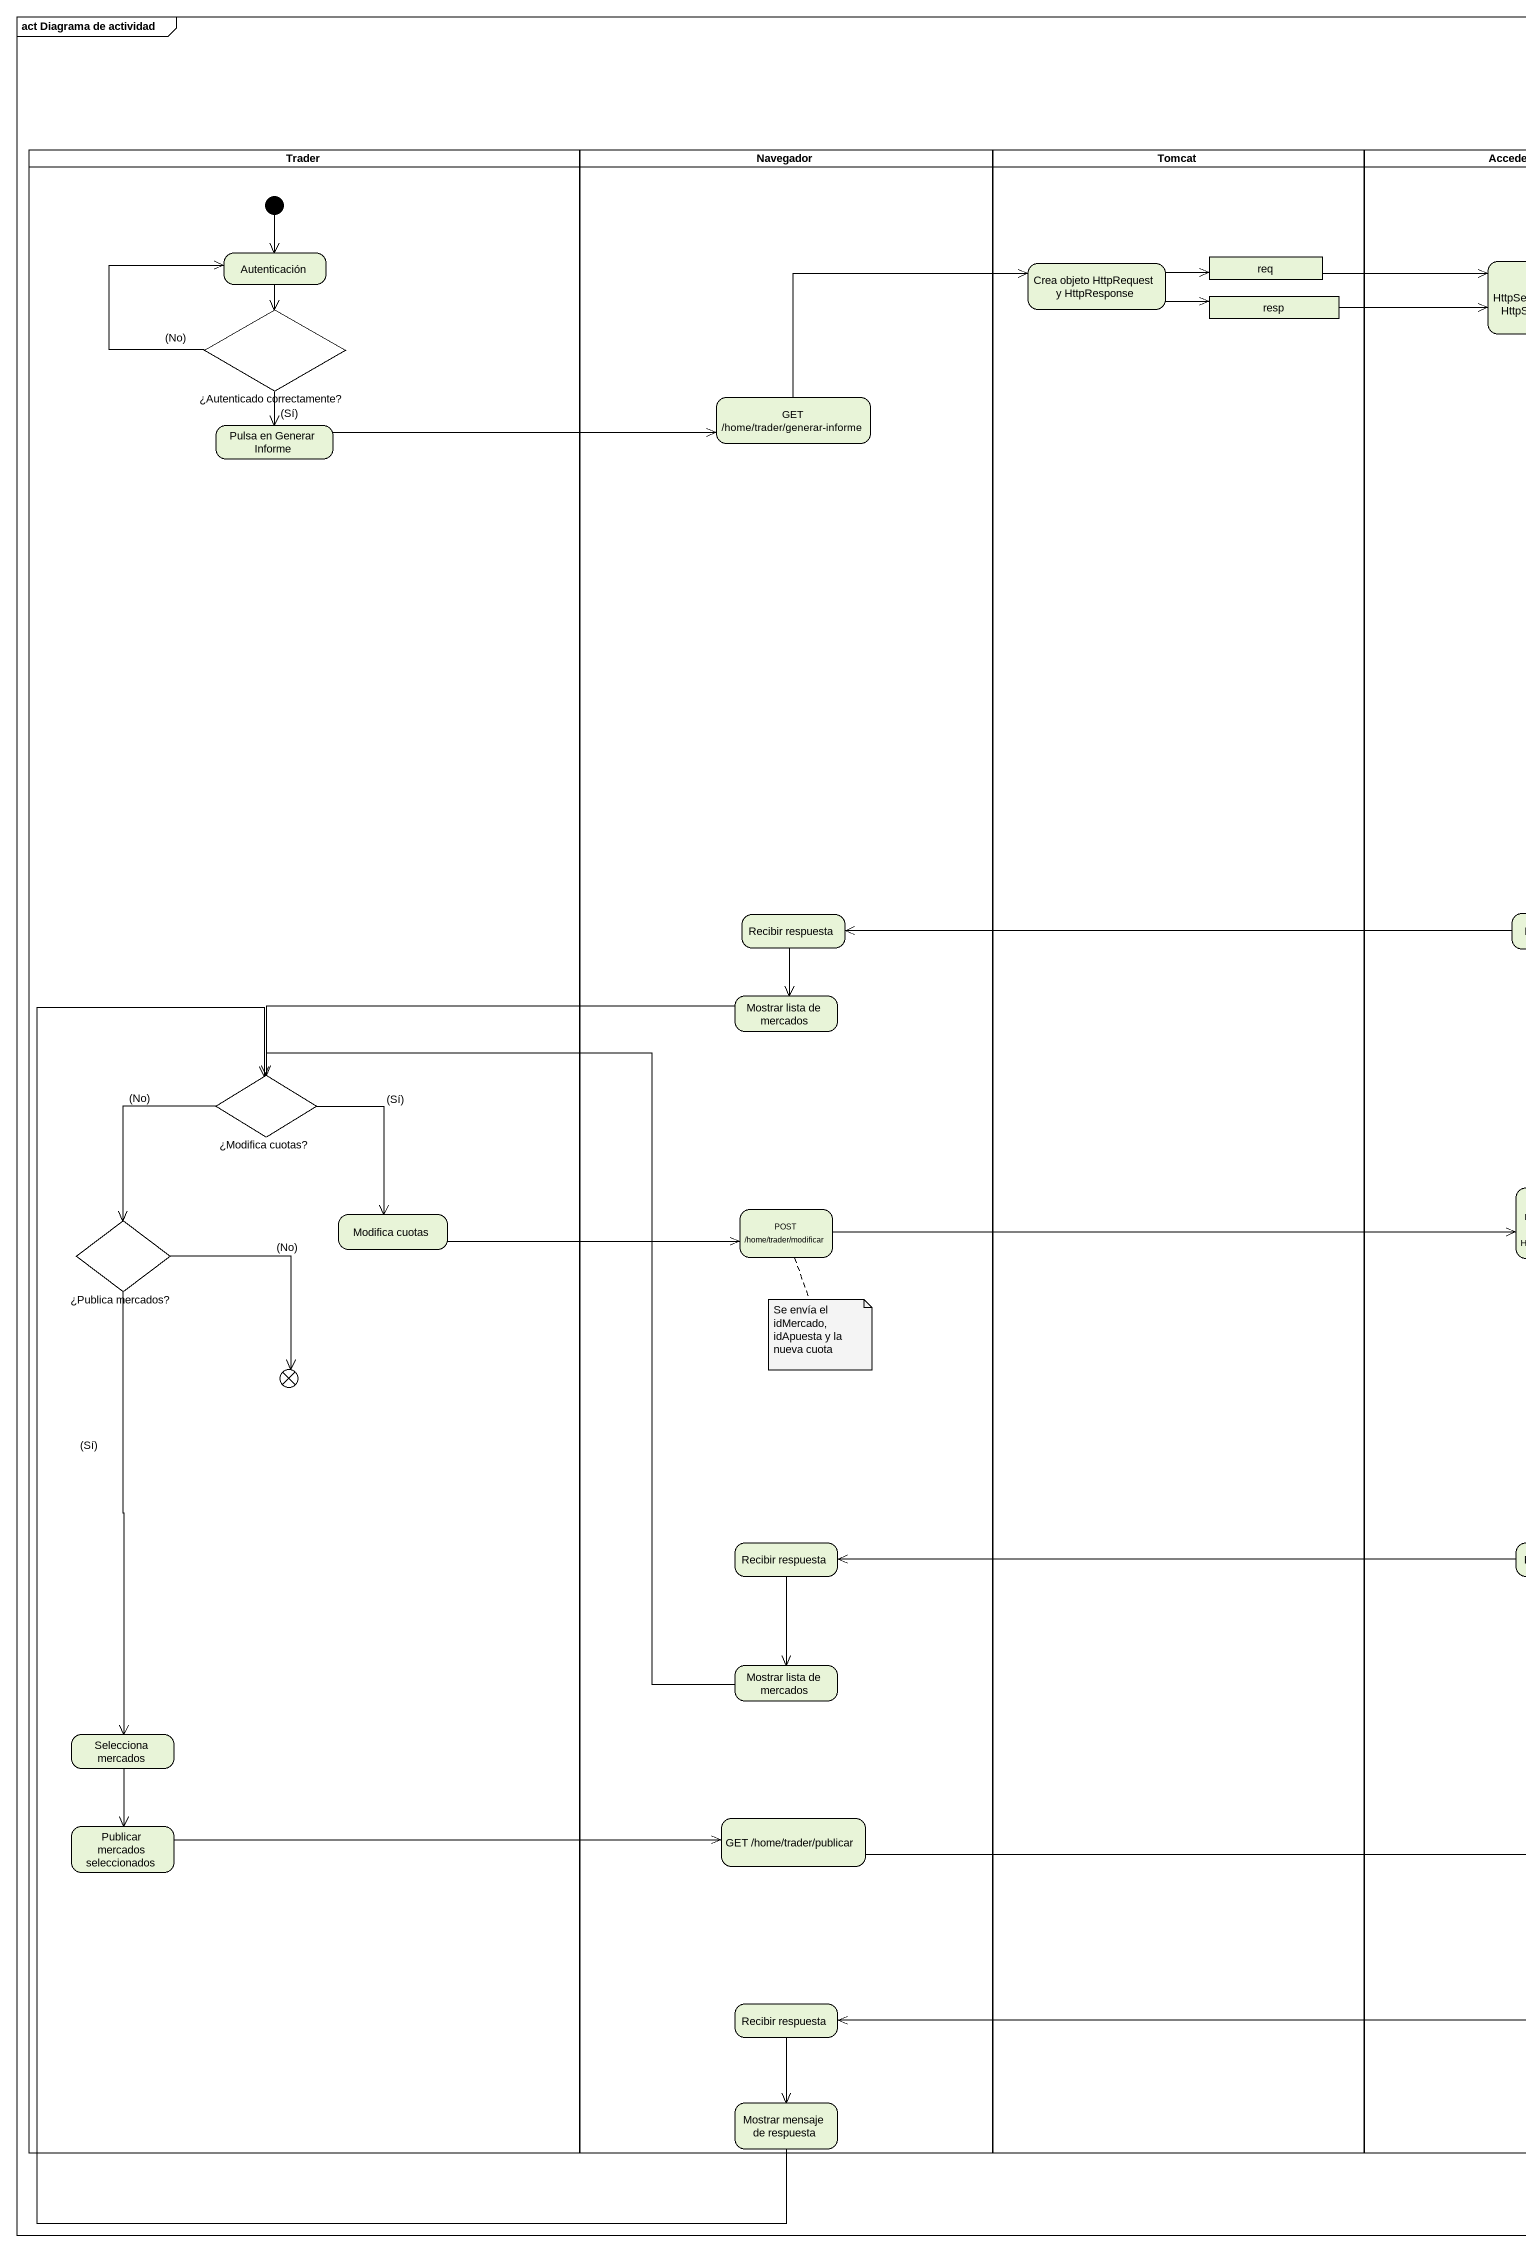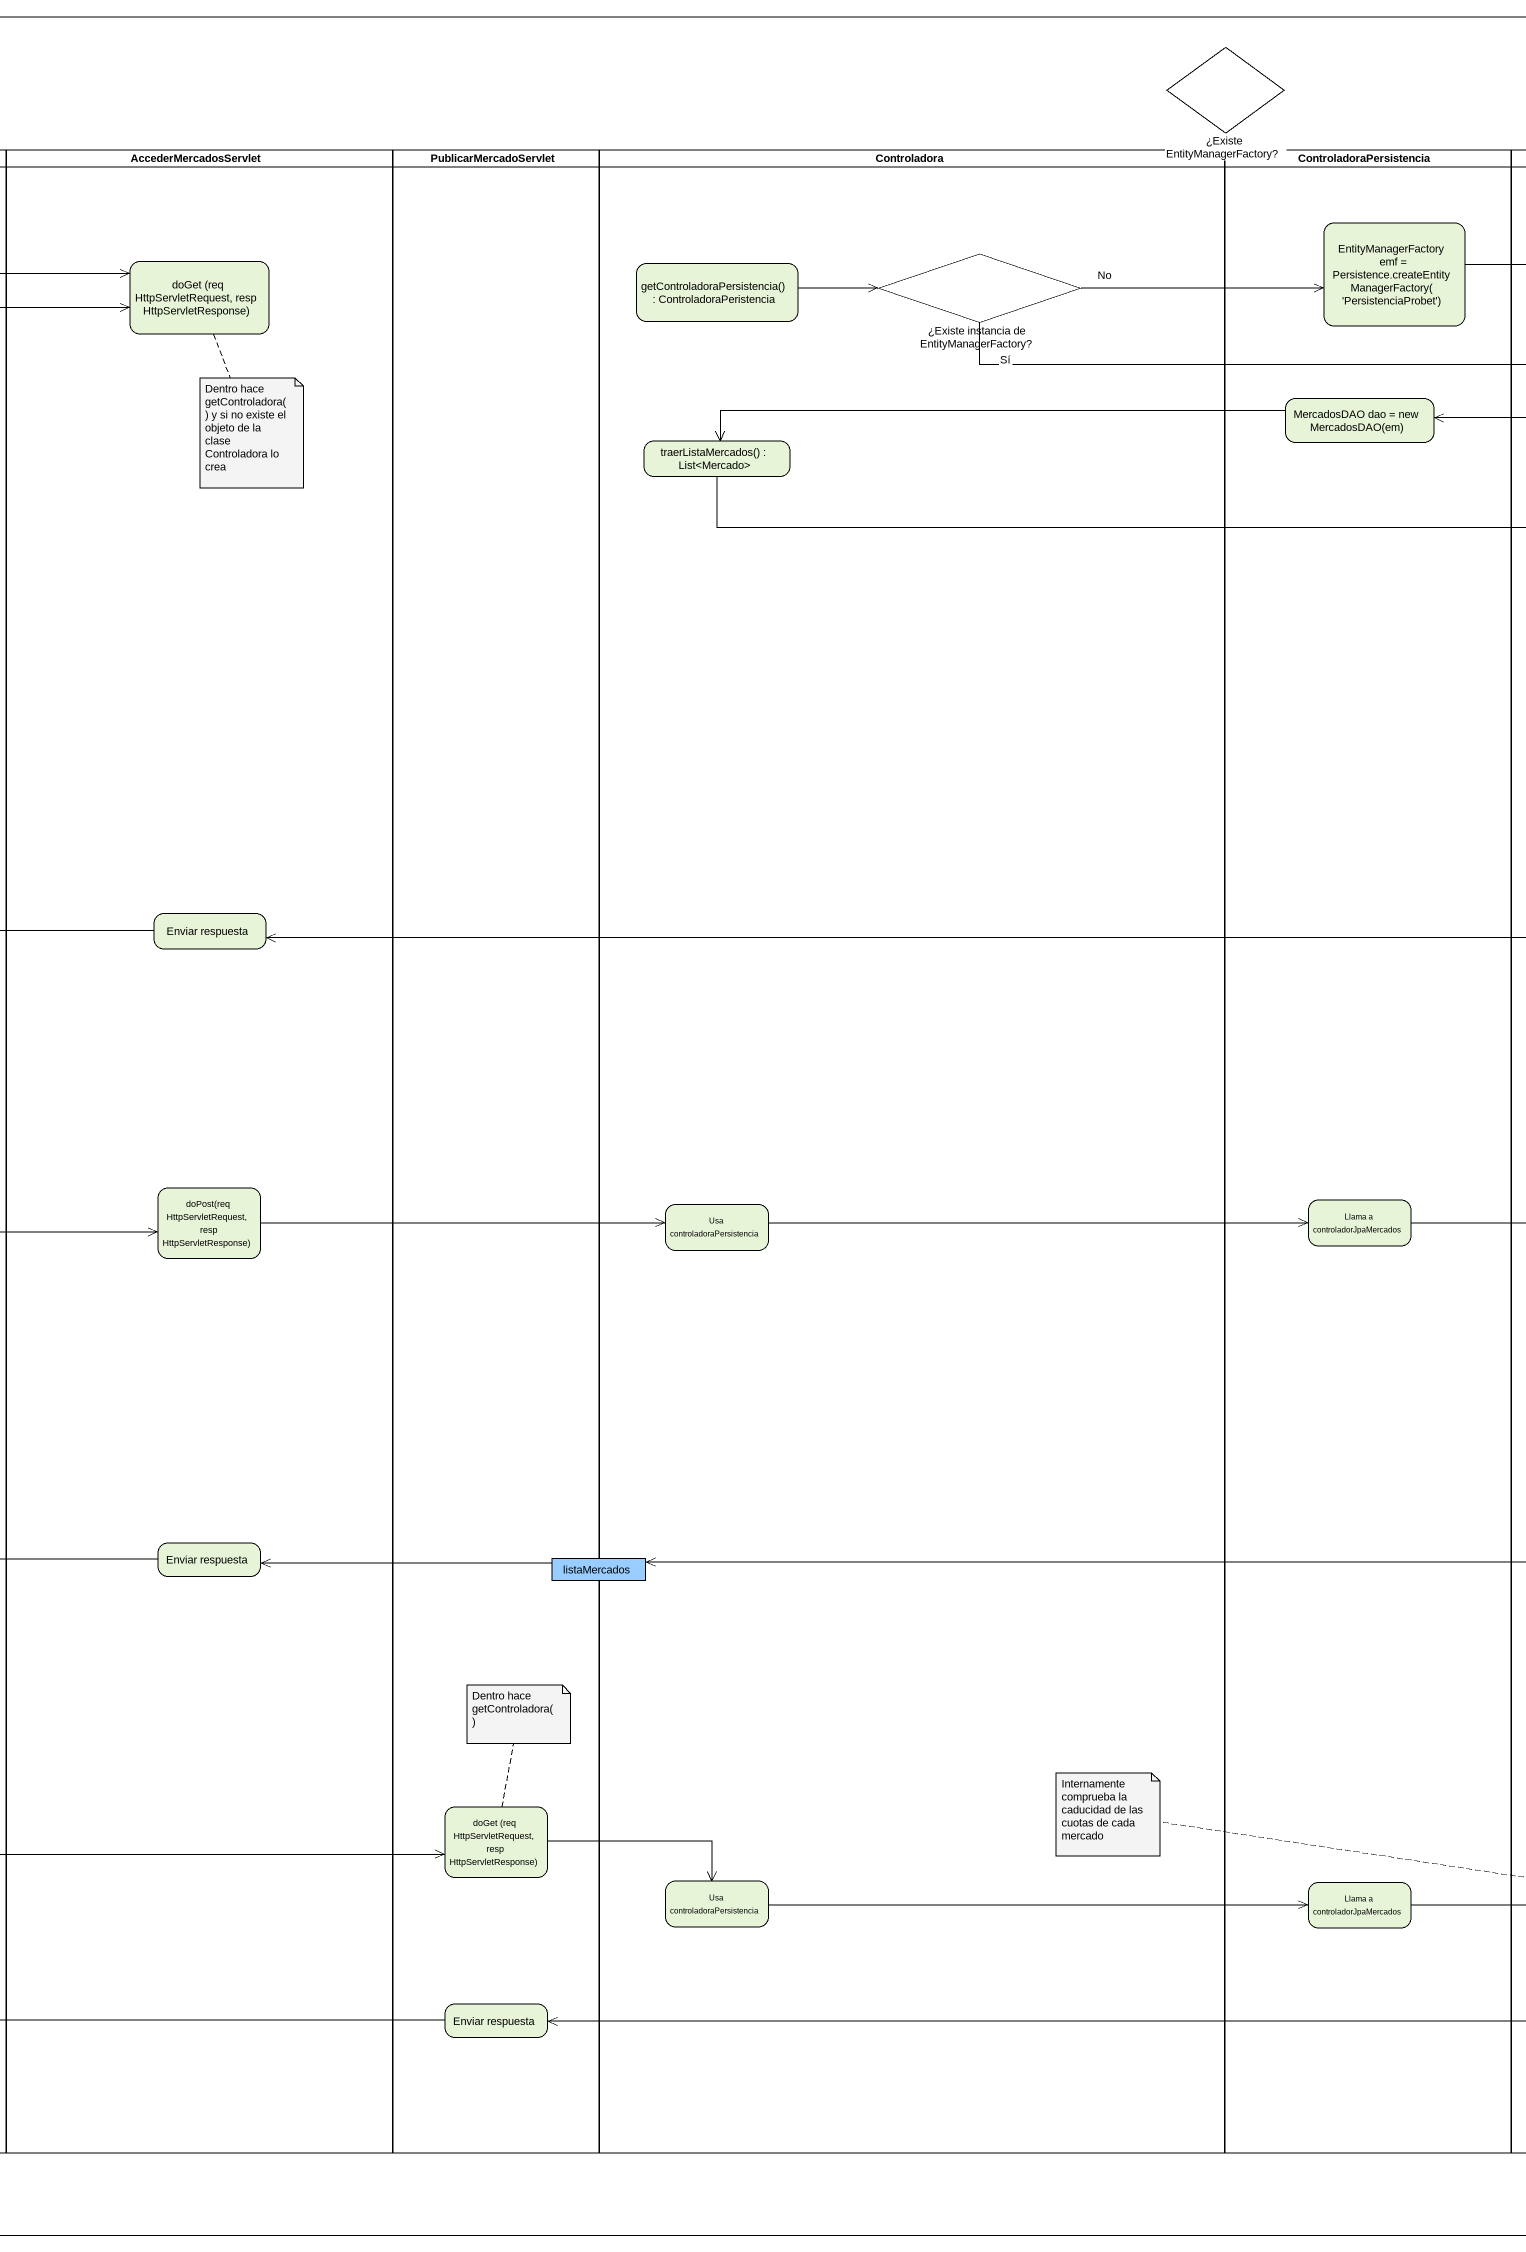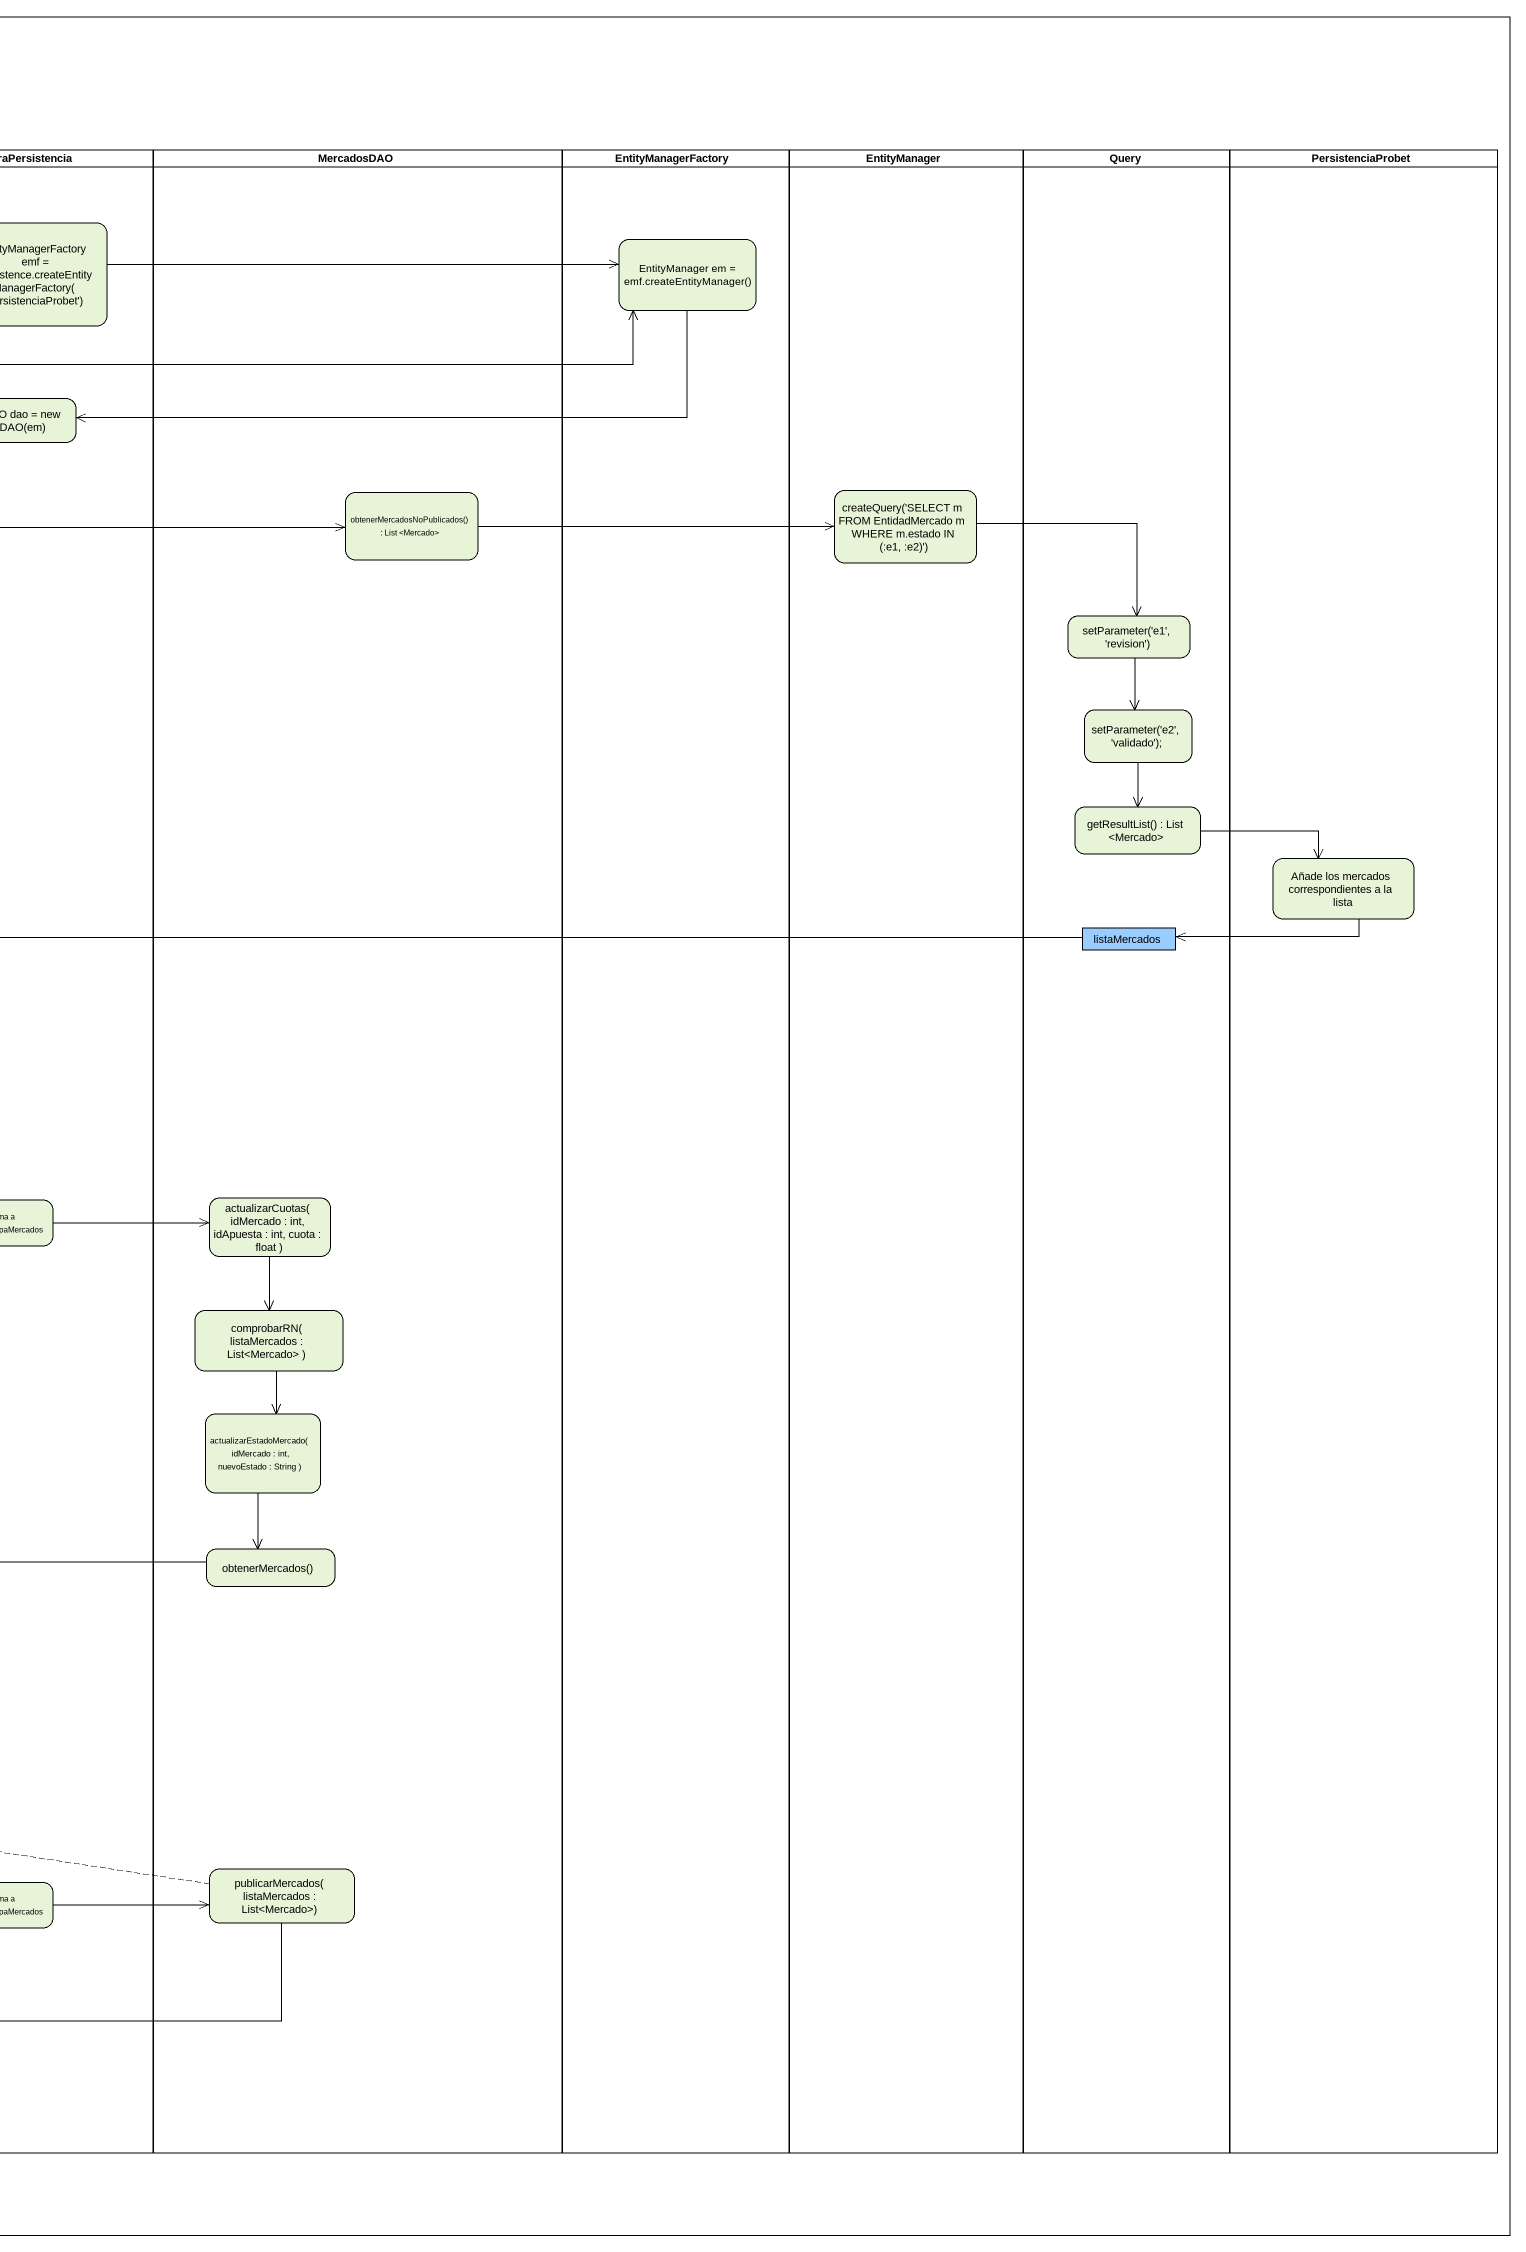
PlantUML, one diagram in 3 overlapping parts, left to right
@startuml
mainframe act Diagrama de actividad
hide empty description
state "¿Existe EntityManagerFactory?" as Existe_EntityManagerFactory <<choice>>
state Trader <<partition>> {
  state Autenticación
  state "¿Autenticado correctamente?" as Autenticado_correctamente <<choice>>
  state "Pulsa en Generar Informe" as Pulsa_en_Generar_Informe
  state "¿Modifica cuotas?" as Modifica_cuotas <<choice>>
  state "¿Publica mercados?" as Publica_mercados <<choice>>
  state "Modifica cuotas" as Modifica_cuotas_2
  state flowfinal1 <<end>>
  state "Selecciona mercados" as Selecciona_mercados
  state "Publicar mercados seleccionados" as Publicar_mercados
  [*] --> Autenticación
}
state Navegador <<partition>> {
  state "GET /home/trader/generar-informe" as GET_home_trader_generar
  state "Recibir respuesta" as Recibir_respuesta
  state "Mostrar lista de mercados" as Mostrar_lista_de_mercados
  state "POST /home/trader/modificar" as POST_home_trader_modificar
  state "Recibir respuesta" as Recibir_respuesta_2
  state "Mostrar lista de mercados" as Mostrar_lista_de_mercados_2
  state "GET /home/trader/publicar" as GET_home_trader_publicar
  state "Recibir respuesta" as Recibir_respuesta_3
  state "Mostrar mensaje de respuesta" as Mostrar_mensaje_de_respuesta
}
state Tomcat <<partition>> {
  state "Crea objeto HttpRequest y HttpResponse" as Crea_objeto_HttpRequest_y
  state req <<object>>
  state resp <<object>>
}
state AccederMercadosServlet <<partition>> {
  state "doGet (req HttpServletRequest, resp HttpServletResponse)" as doGet_req
  state "Enviar respuesta" as Enviar_respuesta
  state "doPost(req HttpServletRequest, resp HttpServletResponse)" as doPost_req
  state "Enviar respuesta" as Enviar_respuesta_2
}
state PublicarMercadoServlet <<partition>> {
  state "doGet (req HttpServletRequest, resp HttpServletResponse)" as doGet_req_2
  state "Enviar respuesta" as Enviar_respuesta_3
}
state Controladora <<partition>> {
  state "getControladoraPersistencia() : ControladoraPeristencia" as getControladoraPersistencia
  state "¿Existe instancia de EntityManagerFactory?" as Existe_instancia_de <<choice>>
  state "traerListaMercados() : List<Mercado>" as traerListaMercados_List
  state "Usa controladoraPersistencia" as Usa_controladoraPersistencia
  state "Usa controladoraPersistencia" as Usa_controladoraPersistencia_2
}
state ControladoraPersistencia <<partition>> {
  state "EntityManagerFactory emf = Persistence.createEntityManagerFactory('PersistenciaProbet')" as EntityManagerFactory_emf
  state "MercadosDAO dao = new MercadosDAO(em)" as MercadosDAO_dao_new
  state "Llama a controladorJpaMercados" as Llama_a_controladorJpaMercad
  state "Llama a controladorJpaMercados" as Llama_a_controladorJpaMercad_2
}
state MercadosDAO <<partition>> {
  state "obtenerMercadosNoPublicados() : List <Mercado>" as obtenerMercadosNoPublicados
  state "actualizarCuotas( idMercado : int, idApuesta : int, cuota : float )" as actualizarCuotas_idMercado
  state "comprobarRN( listaMercados : List<Mercado> )" as comprobarRN_listaMercados
  state "actualizarEstadoMercado( idMercado : int, nuevoEstado : String )" as actualizarEstadoMercado
  state "obtenerMercados()" as obtenerMercados
  state "publicarMercados( listaMercados : List<Mercado>)" as publicarMercados
}
state EntityManagerFactory <<partition>> {
  state "EntityManager em = emf.createEntityManager()" as EntityManager_em_emf
}
state EntityManager <<partition>> {
  state "createQuery('SELECT m FROM EntidadMercado m WHERE m.estado IN (:e1, :e2)')" as createQuery_SELECT_m_FROM
}
state Query <<partition>> {
  state "setParameter('e1', 'revision')" as setParameter_e1_revision
  state "setParameter('e2', 'validado');" as setParameter_e2_validado
  state "getResultList() : List <Mercado>" as getResultList_List_Mercado
  state listaMercados <<object>> #99CCFF
}
state PersistenciaProbet <<partition>> {
  state "Añade los mercados correspondientes a la lista" as Añade_los_mercados
}
state "listaMercados" as listaMercados_2 <<object>> #99CCFF
EntityManagerFactory_emf -right-> EntityManager_em_emf
EntityManager_em_emf -left-> MercadosDAO_dao_new
Autenticación --> Autenticado_correctamente
Crea_objeto_HttpRequest_y -right-> req
Crea_objeto_HttpRequest_y -right-> resp
req -right-> doGet_req
resp -right-> doGet_req
getControladoraPersistencia -right-> Existe_instancia_de
Existe_instancia_de -right-> EntityManagerFactory_emf : No
Existe_instancia_de -right-> EntityManager_em_emf : Sí
Autenticado_correctamente -up-> Autenticación : (No)
Autenticado_correctamente --> Pulsa_en_Generar_Informe : (Sí)
Pulsa_en_Generar_Informe -right-> GET_home_trader_generar
GET_home_trader_generar -right-> Crea_objeto_HttpRequest_y
MercadosDAO_dao_new -left-> traerListaMercados_List
traerListaMercados_List -right-> obtenerMercadosNoPublicados
obtenerMercadosNoPublicados -right-> createQuery_SELECT_m_FROM
createQuery_SELECT_m_FROM -right-> setParameter_e1_revision
setParameter_e1_revision --> setParameter_e2_validado
setParameter_e2_validado --> getResultList_List_Mercado
getResultList_List_Mercado -right-> Añade_los_mercados
Añade_los_mercados -left-> listaMercados
Recibir_respuesta --> Mostrar_lista_de_mercados
Enviar_respuesta -left-> Recibir_respuesta
listaMercados -left-> Enviar_respuesta
Mostrar_lista_de_mercados -left-> Modifica_cuotas
Modifica_cuotas --> Publica_mercados : (No)
Modifica_cuotas --> Modifica_cuotas_2 : (Sí)
Publica_mercados --> flowfinal1 : (No)
Publica_mercados --> Selecciona_mercados : (Sí)
Modifica_cuotas_2 -right-> POST_home_trader_modificar
POST_home_trader_modificar -right-> doPost_req
doPost_req -right-> Usa_controladoraPersistencia
Usa_controladoraPersistencia -right-> Llama_a_controladorJpaMercad
Llama_a_controladorJpaMercad -right-> actualizarCuotas_idMercado
actualizarCuotas_idMercado --> comprobarRN_listaMercados
comprobarRN_listaMercados --> actualizarEstadoMercado
actualizarEstadoMercado --> obtenerMercados
Recibir_respuesta_2 --> Mostrar_lista_de_mercados_2
Enviar_respuesta_2 -left-> Recibir_respuesta_2
obtenerMercados -left-> listaMercados_2
listaMercados_2 -left-> Enviar_respuesta_2
Mostrar_lista_de_mercados_2 -up-> Modifica_cuotas
Selecciona_mercados --> Publicar_mercados
Publicar_mercados -right-> GET_home_trader_publicar
GET_home_trader_publicar -right-> doGet_req_2
doGet_req_2 -right-> Usa_controladoraPersistencia_2
publicarMercados -left-> Enviar_respuesta_3
Usa_controladoraPersistencia_2 -right-> Llama_a_controladorJpaMercad_2
Llama_a_controladorJpaMercad_2 -right-> publicarMercados
Recibir_respuesta_3 --> Mostrar_mensaje_de_respuesta
Enviar_respuesta_3 -left-> Recibir_respuesta_3
Mostrar_mensaje_de_respuesta -up-> Modifica_cuotas
note bottom of doGet_req : Dentro hace getControladora() y si no existe el objeto de la clase Controladora lo crea
note bottom of POST_home_trader_modificar : Se envía el idMercado, idApuesta y la nueva cuota
note top of doGet_req_2 : Dentro hace getControladora()
note left of publicarMercados : Internamente comprueba la caducidad de las cuotas de cada mercado
@enduml
